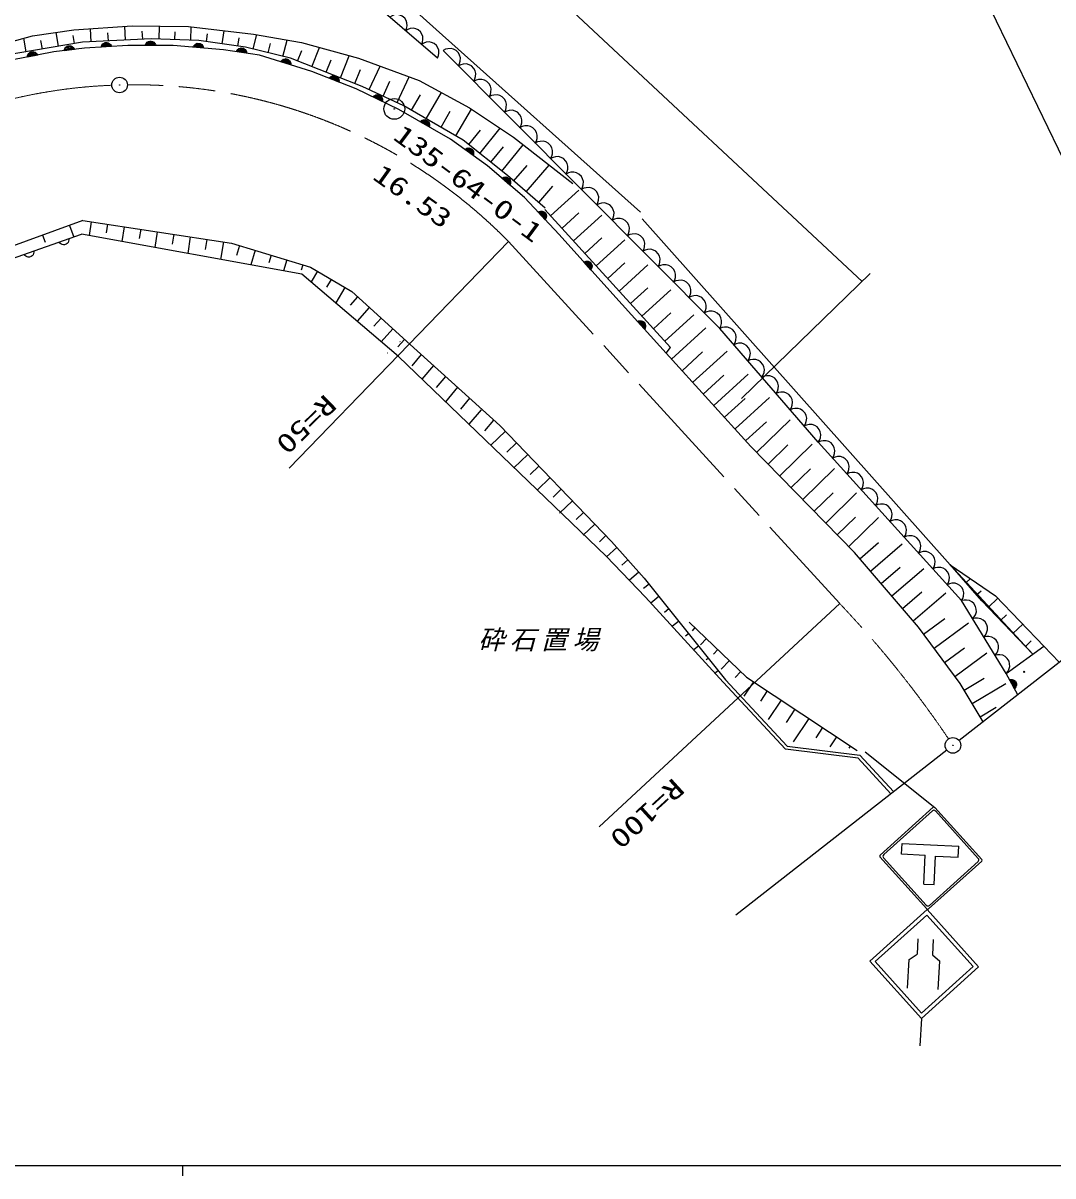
# Model space of a CAD drawing. Units: millimetres, scale not verified. Extents: x 40000 to 680000, y 20000 to 380000.
# Drawn here: x 152783 to 251139, y 204000 to 314106 of the extents above; entities that cross this region are included whole.
import ezdxf
from ezdxf.enums import TextEntityAlignment as Align

# ---------------------------------------------------------------- set-up
doc = ezdxf.new("R2010")
doc.units = ezdxf.units.MM
doc.header["$LTSCALE"] = 1000
doc.linetypes.add('CHAIN', pattern=[18.5, 12, -1.5, 3.5, -1.5])
for name, color, linetype, lineweight in [('M-BGD', 7, 'Continuous', 25), ('M-BGD-HTXT', 7, 'Continuous', 13), ('M-BMK', 2, 'CHAIN', 13), ('M-BMK-SRVR', 3, 'Continuous', 25), ('M-OTRS', 6, 'Continuous', 25), ('M-STR-STRC', 7, 'Continuous', 25), ('M-TTL-BAND', 7, 'Continuous', 25)]:
    doc.layers.add(name, color=color, linetype=linetype, lineweight=lineweight)
doc.styles.add('ＭＳ ゴシック', font='')
doc.styles.get('ＭＳ ゴシック').set_extended_font_data('MS Gothic')

# ---------------------------------------------------------------- blocks, each defined once
blk = doc.blocks.new('BUHIN1')
at = {"color": 3, "linetype": 'Continuous', "lineweight": 25}
for radius in [995, 30]:
    blk.add_circle((0, 0), radius, dxfattribs=at)
blk = doc.blocks.new('BUHIN6')
at = {"color": 7, "linetype": 'Continuous', "lineweight": 25}
blk.add_lwpolyline([(-24, 499), (93, 465), (193, 410), (308, 320), (373, 213), (413, 97), (421, -58), (391, -177), (337, -289), (231, -392), (137, -457), (24, -499)], dxfattribs=at)
blk = doc.blocks.new('BUHIN34')
at = {"color": 7, "linetype": 'Continuous', "lineweight": 25}
blk.add_lwpolyline([(843, 539), (655, 692), (449, 792), (166, 872), (-84, 855), (-322, 791), (-583, 624), (-741, 434), (-861, 215), (-907, -76), (-899, -302), (-843, -539)], dxfattribs=at)
blk = doc.blocks.new('BUHIN46')
at = {"color": 7, "linetype": 'Continuous', "lineweight": 25}
blk.add_lwpolyline([(988, 259), (854, 467), (685, 629), (435, 795), (187, 857), (-65, 870), (-371, 789), (-584, 654), (-770, 479), (-905, 211), (-968, -11), (-988, -259)], dxfattribs=at)
blk = doc.blocks.new('BUHIN47')
at = {"color": 7, "linetype": 'Continuous', "lineweight": 25}
blk.add_lwpolyline([(921, 438), (751, 617), (555, 744), (279, 861), (24, 875), (-225, 841), (-510, 705), (-694, 534), (-844, 327), (-927, 39), (-948, -191), (-921, -438)], dxfattribs=at)
blk = doc.blocks.new('BUHIN48')
at = {"color": 7, "linetype": 'Continuous', "lineweight": 25}
blk.add_lwpolyline([(937, 421), (770, 605), (575, 738), (300, 861), (43, 881), (-209, 852), (-499, 722), (-688, 552), (-843, 347), (-933, 59), (-959, -172), (-937, -421)], dxfattribs=at)
blk = doc.blocks.new('BUHIN49')
at = {"color": 7, "linetype": 'Continuous', "lineweight": 25}
blk.add_lwpolyline([(917, 491), (735, 665), (530, 785), (243, 891), (-18, 893), (-270, 847), (-555, 694), (-733, 510), (-876, 292), (-947, -6), (-957, -241), (-917, -491)], dxfattribs=at)

msp = doc.modelspace()

# ---------------------------------------------------------------- linework, layer by layer
at = {"layer": 'M-BGD'}
for p, q in [((180952, 323693), (192246, 313485)), ((192357, 310769), (181743, 319901)), ((244725, 316397), (256573, 291844)), ((157644, 313456), (163203, 313853)), ((163203, 313853), (168585, 313765)), ((165781, 312578), (165821, 313810)), ((149584, 311779), (153687, 312882)), ((153687, 312882), (157644, 313456)), ((156167, 311885), (155941, 313209)), ((157706, 312147), (157575, 312919)), ((159294, 312319), (159232, 313569)), ((160932, 312400), (160894, 313172)), ((162569, 312481), (162504, 313803)), ((164207, 312562), (164169, 313327)), ((167292, 312529), (167316, 313283)), ((168585, 313765), (174806, 313059)), ((168802, 312480), (168843, 313735)), ((170305, 312347), (170409, 313069)), ((171800, 312131), (171981, 313379)), ((174755, 311629), (175097, 313006)), ((174806, 313059), (179362, 312240)), ((192246, 313485), (211752, 296030)), ((158475, 312278), (150781, 310967)), ((153089, 311360), (152867, 312662)), ((154628, 311623), (154489, 312440)), ((158662, 311693), (155731, 311348)), ((156718, 311527), (157661, 311638)), ((157629, 311697), (156735, 311592)), ((156765, 311658), (157582, 311754)), ((157530, 311811), (156807, 311726)), ((156860, 311795), (157461, 311866)), ((157337, 311914), (156967, 311871)), ((165026, 312603), (158475, 312278)), ((162800, 311951), (158662, 311693)), ((160253, 311855), (161201, 311914)), ((161172, 311975), (160274, 311919)), ((160308, 311983), (161129, 312035)), ((161080, 312094), (160354, 312049)), ((160410, 312115), (161014, 312153)), ((160892, 312208), (160521, 312185)), ((167110, 311951), (162800, 311951)), ((164480, 312014), (165430, 312014)), ((165405, 312076), (164505, 312076)), ((164543, 312139), (165365, 312139)), ((165320, 312201), (164593, 312201)), ((164653, 312264), (165258, 312264)), ((165140, 312326), (164768, 312326)), ((169557, 312455), (165026, 312603)), ((171938, 311563), (167110, 311951)), ((169056, 311858), (170003, 311782)), ((169983, 311846), (169086, 311918)), ((169128, 311977), (169948, 311911)), ((169908, 311977), (169183, 312036)), ((169248, 312093), (169851, 312045)), ((169739, 312116), (169367, 312146)), ((174042, 311806), (169557, 312455)), ((173295, 311914), (173407, 312691)), ((174056, 311498), (173336, 311606)), ((173405, 311659), (174003, 311569)), ((173896, 311648), (173528, 311704)), ((178317, 310744), (174042, 311806)), ((176179, 311275), (176399, 312158)), ((177604, 310921), (177993, 312486)), ((179362, 312240), (184832, 310740)), ((180370, 309938), (181087, 311767)), ((155731, 311348), (151645, 310557)), ((153210, 310924), (154143, 311104)), ((154106, 311161), (153223, 310990)), ((153248, 311058), (154055, 311215)), ((153999, 311267), (153285, 311129)), ((153332, 311202), (153926, 311317)), ((153799, 311356), (153433, 311285)), ((175377, 311046), (171938, 311563)), ((173197, 311437), (174137, 311296)), ((174121, 311362), (173231, 311495)), ((173278, 311552), (174091, 311429)), ((180377, 309494), (175377, 311046)), ((178344, 310256), (177484, 310523)), ((177539, 310572), (178324, 310328)), ((178300, 310401), (177605, 310617)), ((177681, 310658), (178259, 310479)), ((178165, 310574), (177809, 310684)), ((185162, 308059), (178317, 310744)), ((179001, 310475), (179397, 311485)), ((181739, 309401), (182204, 310586)), ((183108, 308864), (183940, 310985)), ((184832, 310740), (190612, 308622)), ((219311, 284941), (192893, 311490)), ((177442, 310471), (178349, 310189)), ((184601, 307813), (180377, 309494)), ((184477, 308327), (185001, 309661)), ((185829, 307748), (186874, 309992)), ((182071, 308888), (182954, 308536)), ((182954, 308604), (182117, 308936)), ((182175, 308981), (182940, 308677)), ((182921, 308751), (182245, 309020)), ((182324, 309056), (182886, 308832)), ((182800, 308934), (182454, 309072)), ((187162, 307127), (187821, 308541)), ((188496, 306506), (189646, 308976)), ((190612, 308622), (195420, 306019)), ((188682, 305859), (184601, 307813)), ((189162, 306195), (185162, 308059)), ((187079, 306904), (186423, 307218)), ((186504, 307249), (187050, 306988)), ((186971, 307095), (186635, 307256)), ((189871, 305786), (190726, 307266)), ((191287, 304967), (192735, 307473)), ((186240, 307098), (187097, 306688)), ((187102, 306755), (186290, 307143)), ((186351, 307184), (187093, 306828)), ((194828, 302920), (189162, 306195)), ((193596, 303014), (188682, 305859)), ((192703, 304149), (193586, 305676)), ((194119, 303330), (195603, 305896)), ((195420, 306019), (199612, 303196)), ((190760, 304729), (191582, 304253)), ((191591, 304319), (190813, 304770)), ((190876, 304806), (191588, 304394)), ((191580, 304470), (190951, 304835)), ((191034, 304859), (191558, 304556)), ((191487, 304669), (191165, 304855)), ((196405, 301651), (198338, 304054)), ((197131, 300471), (193596, 303014)), ((199035, 299535), (194828, 302920)), ((195353, 302497), (196470, 303885)), ((199612, 303196), (205298, 298796)), ((195014, 302071), (195786, 301516)), ((195802, 301581), (195071, 302107)), ((195138, 302136), (195806, 301655)), ((195806, 301732), (195215, 302157)), ((195300, 302173), (195792, 301820)), ((195733, 301939), (195430, 302157)), ((197457, 300805), (198660, 302300)), ((198509, 299958), (200537, 302480)), ((200665, 297454), (197131, 300471)), ((202634, 296437), (199035, 299535)), ((199635, 299019), (200924, 300517)), ((200834, 297986), (203037, 300545)), ((198577, 299318), (199300, 298702)), ((199321, 298765), (198637, 299350)), ((198706, 299373), (199331, 298839)), ((199338, 298916), (198785, 299388)), ((198871, 299397), (199331, 299004)), ((199282, 299128), (198999, 299370)), ((202034, 296954), (203388, 298526)), ((203967, 293928), (200665, 297454)), ((203166, 295711), (205855, 298155)), ((214614, 283116), (202621, 296311)), ((158492, 295251), (148246, 291523)), ((158492, 295251), (172699, 293090)), ((159282, 295131), (159081, 293811)), ((202037, 296081), (202686, 295387)), ((202715, 295448), (202100, 296105)), ((202171, 296120), (202733, 295520)), ((202748, 295596), (202251, 296127)), ((202337, 296126), (202751, 295684)), ((202716, 295812), (202462, 296084)), ((204257, 294512), (205875, 295983)), ((205347, 293312), (208054, 295773)), ((211908, 295409), (241328, 262368)), ((157212, 294785), (157620, 293663)), ((160860, 294891), (160735, 294072)), ((162439, 294651), (162224, 293240)), ((164017, 294411), (163884, 293537)), ((165596, 294170), (165367, 292669)), ((151668, 291582), (158364, 293942)), ((154650, 293853), (154900, 293166)), ((179420, 290114), (158364, 293942)), ((167174, 293930), (167033, 293002)), ((168753, 293690), (168510, 292097)), ((170331, 293450), (170181, 292467)), ((171910, 293210), (171653, 291526)), ((172699, 293090), (180243, 290795)), ((209389, 287909), (203967, 293928)), ((206437, 292113), (208067, 293594)), ((207527, 290913), (210253, 293390)), ((173453, 292860), (173166, 291915)), ((174962, 292401), (174536, 291002)), ((176471, 291942), (176247, 291208)), ((177980, 291484), (177660, 290434)), ((179488, 291025), (179329, 290500)), ((180243, 290795), (184170, 288457)), ((206406, 291314), (207042, 290608)), ((207072, 290668), (206469, 291337)), ((206541, 291351), (207091, 290740)), ((207108, 290815), (206621, 291355)), ((206707, 291353), (207112, 290903)), ((207080, 291032), (206831, 291309)), ((208618, 289713), (210259, 291205)), ((209708, 288514), (212452, 291008)), ((188632, 282268), (179420, 290114)), ((180897, 290406), (180285, 289377)), ((182206, 289626), (181759, 288876)), ((183515, 288847), (182638, 287373)), ((210798, 287314), (212450, 288816)), ((211888, 286115), (214651, 288626)), ((184730, 287950), (184007, 287151)), ((184170, 288457), (189745, 283409)), ((214199, 282569), (209389, 287909)), ((185851, 286935), (184676, 285638)), ((212978, 284915), (214641, 286427)), ((186971, 285920), (186285, 285162)), ((211522, 285634), (212158, 284928)), ((212188, 284988), (211585, 285657)), ((211657, 285671), (212207, 285060)), ((212224, 285135), (211737, 285676)), ((211823, 285673), (212228, 285223)), ((212196, 285353), (211947, 285629)), ((214069, 283715), (216845, 286239)), ((188092, 284906), (186979, 283676)), ((214705, 282013), (217982, 284998)), ((228730, 274071), (219311, 284941)), ((189213, 283891), (188563, 283174)), ((188769, 283698), (188796, 283671)), ((189745, 283409), (198314, 275676)), ((214199, 282569), (214614, 283116)), ((187580, 282585), (187571, 282593)), ((208456, 263179), (188632, 282268)), ((190811, 282447), (189908, 281371)), ((222302, 273674), (214199, 282569)), ((215718, 280901), (217686, 282694)), ((216731, 279789), (220014, 282780)), ((191966, 281405), (190876, 280107)), ((193120, 280364), (192227, 279301)), ((217744, 278678), (219715, 280474)), ((218757, 277566), (222045, 280562)), ((194274, 279322), (193119, 277947)), ((195428, 278280), (194546, 277230)), ((219770, 276454), (221745, 278253)), ((220783, 275342), (224077, 278344)), ((196529, 277175), (195363, 275786)), ((197719, 276176), (196866, 275160)), ((198314, 275676), (208981, 264597)), ((221796, 274230), (223774, 276033)), ((222851, 273112), (226030, 276211)), ((198848, 275123), (197450, 273777)), ((199914, 274015), (198996, 273131)), ((232180, 263543), (222302, 273674)), ((223948, 271986), (225835, 273825)), ((225046, 270860), (228155, 273892)), ((242406, 258949), (228730, 274071)), ((200981, 272907), (199667, 271642)), ((202048, 271799), (201203, 270986)), ((226143, 269734), (227988, 271533)), ((227241, 268609), (230280, 271572)), ((203114, 270691), (201884, 269507)), ((204181, 269583), (203410, 268841)), ((228339, 267483), (230135, 269234)), ((229436, 266357), (232381, 269228)), ((205247, 268475), (204025, 267298)), ((206314, 267367), (205617, 266696)), ((230534, 265231), (232272, 266926)), ((231631, 264106), (234480, 266883)), ((207381, 266259), (206281, 265200)), ((208447, 265151), (207825, 264551)), ((208981, 264597), (212095, 261092)), ((232689, 262949), (234491, 264495)), ((233707, 261762), (236736, 264360)), ((212226, 259279), (208456, 263179)), ((209500, 264013), (208504, 263129)), ((238289, 256420), (232180, 263543)), ((210538, 262845), (209970, 262340)), ((234726, 260575), (236557, 262146)), ((244346, 258925), (241311, 262388)), ((241328, 262368), (245647, 259419)), ((241328, 262368), (249208, 253832)), ((263649, 262377), (242173, 245585)), ((211576, 261676), (210679, 260879)), ((212095, 261092), (219871, 251384)), ((235744, 259388), (238822, 262028)), ((241817, 261811), (241906, 261889)), ((242829, 260657), (243272, 261046)), ((212566, 260503), (212051, 260091)), ((243840, 259503), (244284, 259891)), ((219640, 251169), (212226, 259279)), ((213508, 259325), (212748, 258717)), ((236762, 258201), (238624, 259798)), ((237780, 257014), (240907, 259696)), ((246663, 251976), (242406, 258949)), ((249208, 253832), (244346, 258925)), ((244940, 258303), (245869, 259189)), ((245647, 259419), (250300, 254573)), ((214450, 258147), (214046, 257823)), ((215392, 256968), (214805, 256499)), ((216406, 256889), (221881, 251644)), ((238788, 255745), (240818, 257243)), ((239784, 254395), (243061, 256813)), ((246129, 257058), (246688, 257591)), ((247317, 255812), (248253, 256705)), ((216334, 255790), (216034, 255550)), ((216954, 256365), (216677, 256076)), ((242275, 251019), (238289, 256420)), ((217276, 254612), (216862, 254281)), ((218049, 255316), (217478, 254720)), ((240780, 253044), (242682, 254448)), ((246663, 251976), (250258, 254597)), ((248506, 254567), (249069, 255105)), ((251736, 253063), (250258, 254597)), ((218218, 253434), (218022, 253277)), ((219144, 254267), (218736, 253841)), ((241777, 251694), (244840, 253954)), ((219161, 252256), (218919, 252063)), ((220239, 253218), (219449, 252394)), ((221334, 252169), (220794, 251606)), ((225611, 244755), (219640, 251169)), ((219871, 251384), (225764, 245054)), ((222541, 251205), (221629, 249833)), ((221881, 251644), (232444, 244617)), ((242657, 250382), (244582, 251537)), ((243423, 249107), (246650, 251045)), ((247774, 249964), (246663, 251976)), ((247044, 251416), (247503, 250584)), ((247545, 250636), (247110, 251424)), ((247183, 251422), (247581, 250702)), ((247614, 250771), (247262, 251408)), ((247346, 251386), (247638, 250856)), ((247636, 250989), (247456, 251315)), ((223862, 250327), (223214, 249354)), ((244463, 247376), (242275, 251019)), ((225182, 249448), (223937, 247577)), ((226502, 248570), (225656, 247298)), ((244188, 247833), (245728, 248757)), ((227823, 247692), (226333, 245452)), ((229143, 246813), (228504, 245853)), ((230463, 245935), (229825, 244975)), ((240991, 244661), (220860, 228921)), ((232541, 243899), (225611, 244755)), ((225764, 245054), (232706, 244196)), ((231784, 245056), (231656, 244865)), ((235655, 240498), (232541, 243899)), ((232706, 244196), (235925, 240721))]:
    msp.add_line(p, q, dxfattribs=at)
for points in [[(156700, 311462), (156726, 311581), (156772, 311684), (156856, 311805), (156958, 311877), (157071, 311928), (157225, 311947), (157346, 311923), (157462, 311876), (157572, 311778), (157643, 311689), (157693, 311579)], [(160232, 311791), (160265, 311908), (160316, 312009), (160407, 312125), (160513, 312192), (160628, 312236), (160782, 312246), (160902, 312216), (161015, 312163), (161120, 312059), (161186, 311966), (161230, 311853)], [(164455, 311951), (164495, 312066), (164553, 312164), (164650, 312274), (164760, 312334), (164878, 312371), (165033, 312371), (165150, 312334), (165260, 312274), (165358, 312164), (165418, 312066), (165455, 311951)], [(169026, 311797), (169075, 311909), (169140, 312001), (169246, 312103), (169361, 312154), (169481, 312182), (169635, 312170), (169749, 312123), (169854, 312054), (169942, 311937), (169994, 311835), (170023, 311717)], [(173163, 311379), (173220, 311487), (173291, 311575), (173404, 311669), (173522, 311712), (173643, 311732), (173797, 311709), (173907, 311654), (174007, 311578), (174087, 311455), (174132, 311350), (174152, 311231)], [(153197, 310858), (153215, 310978), (153253, 311085), (153328, 311211), (153424, 311291), (153532, 311350), (153685, 311380), (153807, 311365), (153926, 311327), (154043, 311238), (154121, 311153), (154179, 311048)], [(177400, 310419), (177472, 310517), (177556, 310593), (177681, 310669), (177804, 310693), (177928, 310694), (178076, 310649), (178177, 310578), (178264, 310488), (178325, 310354), (178353, 310243), (178355, 310122)], [(182025, 308839), (182104, 308931), (182194, 309000), (182325, 309066), (182449, 309081), (182573, 309073), (182717, 309016), (182812, 308937), (182892, 308841), (182942, 308703), (182961, 308590), (182954, 308469)], [(186191, 307052), (186277, 307139), (186371, 307202), (186506, 307259), (186631, 307266), (186753, 307249), (186893, 307182), (186983, 307097), (187056, 306995), (187097, 306854), (187109, 306740), (187093, 306620)], [(190707, 304687), (190799, 304767), (190897, 304822), (191037, 304869), (191162, 304865), (191283, 304839), (191417, 304761), (191500, 304670), (191565, 304563), (191594, 304419), (191597, 304305), (191572, 304186)], [(194958, 302035), (195057, 302105), (195161, 302150), (195304, 302183), (195429, 302167), (195546, 302129), (195672, 302038), (195745, 301939), (195799, 301826), (195814, 301680), (195806, 301566), (195769, 301451)], [(198518, 299287), (198623, 299349), (198730, 299386), (198875, 299406), (198998, 299380), (199112, 299332), (199230, 299232), (199295, 299127), (199339, 299010), (199342, 298863), (199324, 298750), (199278, 298638)], [(201974, 296056), (202086, 296105), (202196, 296130), (202343, 296134), (202462, 296095), (202570, 296035), (202676, 295922), (202728, 295810), (202760, 295689), (202746, 295543), (202716, 295432), (202658, 295326)], [(206343, 291290), (206455, 291338), (206566, 291360), (206713, 291361), (206831, 291320), (206938, 291257), (207042, 291142), (207092, 291030), (207121, 290908), (207105, 290762), (207073, 290652), (207012, 290547)], [(211459, 285611), (211571, 285658), (211682, 285680), (211829, 285682), (211947, 285640), (212054, 285578), (212158, 285463), (212208, 285350), (212237, 285228), (212221, 285082), (212189, 284972), (212128, 284868)], [(246977, 251408), (247097, 251428), (247210, 251425), (247353, 251393), (247459, 251325), (247549, 251241), (247624, 251105), (247648, 250984), (247648, 250859), (247599, 250720), (247543, 250621), (247460, 250532)]]:
    msp.add_lwpolyline(points, close=True, dxfattribs=at)
msp.add_circle((248396, 252147), 49.8, dxfattribs=at)
at = {"layer": 'M-BGD-HTXT'}
for p, q in [((183879, 335204), (232912, 289427)), ((178205, 271586), (199128, 293259)), ((221384, 278251), (233694, 290185)), ((207787, 237335), (230786, 258660))]:
    msp.add_line(p, q, dxfattribs=at)
at = {"layer": 'M-BMK'}
msp.add_line((199128, 293259), (230786, 258660), dxfattribs=at)
for centre, radius, start, end in [((163275, 258207), 50000, 92.3201, 126.63745), ((163467, 258212), 50000, 44.50137, 90.82101), ((158297, 189773), 100000, 34.03723, 43.54068)]:
    msp.add_arc(centre, radius, start, end, dxfattribs=at)
at = {"layer": 'M-BMK-SRVR'}
for radius in [746, 22.5]:
    msp.add_circle((162000, 308191), radius, dxfattribs=at)
at = {"layer": 'M-OTRS'}
for radius in [746, 22.5]:
    msp.add_circle((241582, 245123), radius, dxfattribs=at)
at = {"layer": 'M-STR-STRC'}
for p, q in [((233204, 244508), (239862, 239199)), ((234629, 234627), (239713, 239207)), ((239862, 239199), (244342, 234225)), ((234975, 234684), (239621, 238869)), ((239918, 238854), (244005, 234317)), ((236687, 234717), (236738, 235765)), ((236738, 235765), (242148, 235504)), ((238927, 234608), (236687, 234717)), ((238795, 231868), (238929, 234632)), ((239796, 231819), (239927, 234536)), ((239927, 234536), (242097, 234455)), ((242097, 234455), (242148, 235504)), ((239102, 229505), (234622, 234479)), ((234959, 234387), (239046, 229850)), ((244334, 234077), (239250, 229497)), ((243989, 234020), (239343, 229835)), ((238795, 231868), (239796, 231819)), ((233647, 224510), (239115, 229436)), ((239115, 229436), (244041, 223967)), ((234167, 224483), (239088, 228916)), ((243522, 223994), (239088, 228916)), ((238233, 226653), (238156, 225178)), ((239703, 226576), (239626, 225102)), ((237251, 221949), (237392, 224660)), ((237392, 224660), (238156, 225178)), ((239626, 225102), (240332, 224506)), ((238573, 219042), (233647, 224510)), ((238600, 219561), (234167, 224483)), ((244041, 223967), (238573, 219042)), ((238600, 219561), (243522, 223994)), ((240191, 221796), (240332, 224506)), ((238573, 219042), (238436, 216414))]:
    msp.add_line(p, q, dxfattribs=at)
for centre, radius, start, end in [((239784, 239129), 105, 42.01147, 132.01147), ((239762, 238713), 210, 42.01147, 132.01147), ((234700, 234549), 105, 132.01147, 222.01147), ((235116, 234528), 210, 132.01147, 222.01147), ((243848, 234177), 210, 312.01147, 42.01147), ((244264, 234155), 105, 312.01147, 42.01147), ((239202, 229991), 210, 222.01147, 312.01147), ((239180, 229575), 105, 222.01147, 312.01147)]:
    msp.add_arc(centre, radius, start, end, dxfattribs=at)
at = {"layer": 'M-TTL-BAND'}
for p, q in [((40000, 205000), (579000, 205000)), ((168000, 205000), (168000, 204000))]:
    msp.add_line(p, q, dxfattribs=at)

# ---------------------------------------------------------------- block references
at = {"layer": 'M-BGD', "rotation": 286.69118}
for name, p in [('BUHIN34', (188566, 314031)), ('BUHIN34', (190082, 312726)), ('BUHIN34', (191599, 311422)), ('BUHIN49', (193627, 310752)), ('BUHIN49', (195094, 309277)), ('BUHIN49', (196562, 307803)), ('BUHIN49', (198030, 306328)), ('BUHIN49', (199497, 304853)), ('BUHIN49', (200965, 303378)), ('BUHIN49', (202433, 301903)), ('BUHIN49', (203900, 300428)), ('BUHIN49', (205368, 298953)), ('BUHIN49', (206836, 297478)), ('BUHIN49', (208303, 296003)), ('BUHIN49', (209771, 294528)), ('BUHIN49', (211239, 293053)), ('BUHIN6', (156690, 293352)), ('BUHIN6', (153342, 292172)), ('BUHIN49', (212706, 291578)), ('BUHIN49', (214174, 290104)), ('BUHIN49', (215641, 288629)), ('BUHIN49', (217109, 287154)), ('BUHIN49', (218577, 285679)), ('BUHIN48', (219983, 284165)), ('BUHIN48', (221329, 282612)), ('BUHIN48', (222675, 281059)), ('BUHIN48', (224020, 279506)), ('BUHIN48', (225366, 277953)), ('BUHIN48', (226712, 276400)), ('BUHIN48', (228058, 274847)), ('BUHIN47', (229414, 273314)), ('BUHIN47', (230782, 271802)), ('BUHIN47', (232149, 270290)), ('BUHIN47', (233517, 268778)), ('BUHIN47', (234884, 267266)), ('BUHIN47', (236252, 265754)), ('BUHIN47', (237619, 264241)), ('BUHIN47', (238987, 262729)), ('BUHIN47', (240354, 261217)), ('BUHIN47', (241722, 259705)), ('BUHIN46', (242938, 258077)), ('BUHIN46', (244002, 256334)), ('BUHIN46', (245067, 254591)), ('BUHIN46', (246131, 252847))]:
    msp.add_blockref(name, p, dxfattribs=at)
at = {"layer": 'M-BMK-SRVR', "rotation": 286.69118}
msp.add_blockref('BUHIN1', (188234, 305909), dxfattribs=at)

# ---------------------------------------------------------------- texts
at = {"layer": 'M-BGD-HTXT', "style": 'ＭＳ ゴシック', "width": 1.35}
for s, rotation, p in [('135-64-0-1', 323.4, (187679, 302639)), ('16.53', 324.4, (185726, 298833)), ('R=50', 224.1, (181233, 279158)), ('R=100', 222.4, (214511, 242512))]:
    msp.add_text(s, height=1833, rotation=rotation, dxfattribs=at).set_placement(p, align=Align.BOTTOM_LEFT)
at = {"layer": 'M-BGD-HTXT', "insert": (196240, 254096), "char_height": 1833, "attachment_point": 7, "style": 'ＭＳ ゴシック'}
msp.add_mtext('\\T1.2;\\Q15;砕石置場', dxfattribs=at)

doc.saveas('drawing.dxf')
